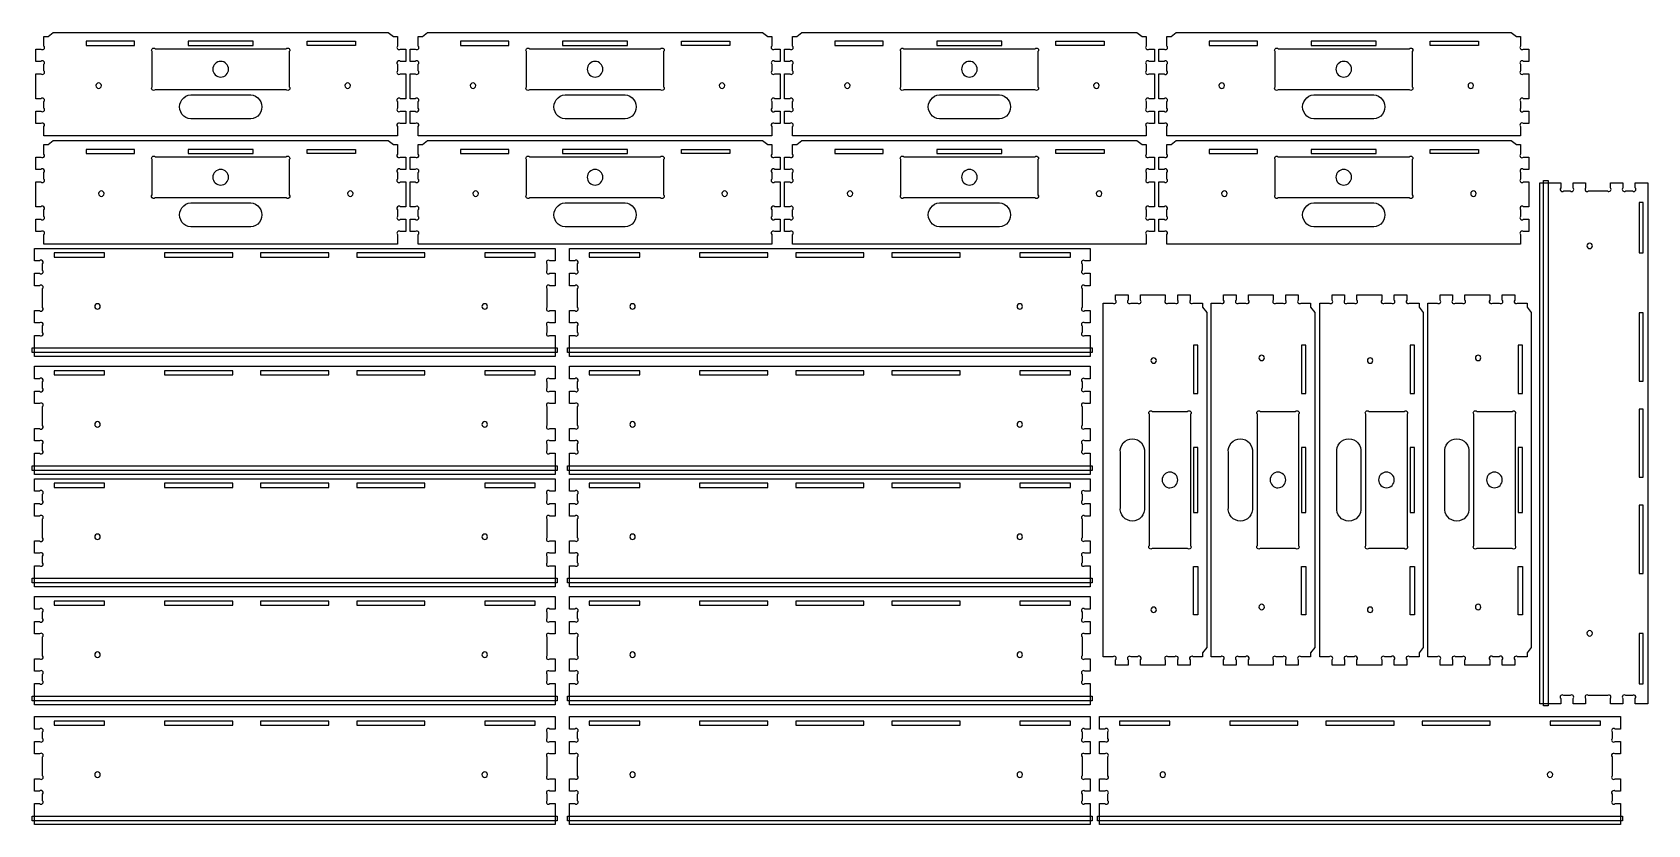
# Model space of a CAD drawing. Extents: x 10 to 2367, y 23 to 1178.
import ezdxf

# ---------------------------------------------------------------- set-up
doc = ezdxf.new("R2010")
doc.units = 0
for name, color, linetype in [('12MM_OSB_REGULAR_DRAWER_CU', 18, 'CONTINUOUS'), ('12MM_OSB_REGULAR_DRAWER_HO', 18, 'CONTINUOUS'), ('12MM_OSB_REGULAR_DRAWER_PO', 18, 'CONTINUOUS')]:
    doc.layers.add(name, color=color, linetype=linetype)

msp = doc.modelspace()

# ---------------------------------------------------------------- linework, layer by layer
at = {"layer": '12MM_OSB_REGULAR_DRAWER_CU'}
for points in [[(14.8, 1154), (22.5, 1154, 1), (26.8, 1158.3), (26.8, 1172.1), (32.8, 1172.1), (40.4, 1178.3), (529.1, 1178.3), (536.8, 1172.1), (542.8, 1172.1), (542.8, 1158.3, 1), (547, 1154), (554.8, 1154), (554.8, 1135.9), (547, 1135.9, 1), (542.8, 1131.7), (542.8, 1122, 1), (547, 1117.8), (554.8, 1117.8), (554.8, 1081.5), (547, 1081.5, 1), (542.8, 1077.3), (542.8, 1067.6, 1), (547, 1063.4), (554.8, 1063.4), (554.8, 1045.3), (547, 1045.3, 1), (542.8, 1041), (542.8, 1027.2), (26.8, 1027.2), (26.8, 1041, 1), (22.5, 1045.3), (14.8, 1045.3), (14.8, 1063.4), (22.5, 1063.4, 1), (26.8, 1067.6), (26.8, 1077.3, 1), (22.5, 1081.5), (14.8, 1081.5), (14.8, 1117.8), (22.5, 1117.8, 1), (26.8, 1122), (26.8, 1131.7, 1), (22.5, 1135.9), (14.8, 1135.9)], [(561.1, 1154), (568.8, 1154, 1), (573.1, 1158.3), (573.1, 1172.1), (579.1, 1172.1), (586.7, 1178.3), (1075.4, 1178.3), (1083.1, 1172.1), (1089.1, 1172.1), (1089.1, 1158.3, 1), (1093.3, 1154), (1101.1, 1154), (1101.1, 1135.9), (1093.3, 1135.9, 1), (1089.1, 1131.7), (1089.1, 1122, 1), (1093.3, 1117.8), (1101.1, 1117.8), (1101.1, 1081.5), (1093.3, 1081.5, 1), (1089.1, 1077.3), (1089.1, 1067.6, 1), (1093.3, 1063.4), (1101.1, 1063.4), (1101.1, 1045.3), (1093.3, 1045.3, 1), (1089.1, 1041), (1089.1, 1027.2), (573.1, 1027.2), (573.1, 1041, 1), (568.8, 1045.3), (561.1, 1045.3), (561.1, 1063.4), (568.8, 1063.4, 1), (573.1, 1067.6), (573.1, 1077.3, 1), (568.8, 1081.5), (561.1, 1081.5), (561.1, 1117.8), (568.8, 1117.8, 1), (573.1, 1122), (573.1, 1131.7, 1), (568.8, 1135.9), (561.1, 1135.9)], [(1107.4, 1154), (1115.1, 1154, 1), (1119.4, 1158.3), (1119.4, 1172.1), (1125.4, 1172.1), (1133, 1178.3), (1621.7, 1178.3), (1629.4, 1172.1), (1635.4, 1172.1), (1635.4, 1158.3, 1), (1639.6, 1154), (1647.4, 1154), (1647.4, 1135.9), (1639.6, 1135.9, 1), (1635.4, 1131.7), (1635.4, 1122, 1), (1639.6, 1117.8), (1647.4, 1117.8), (1647.4, 1081.5), (1639.6, 1081.5, 1), (1635.4, 1077.3), (1635.4, 1067.6, 1), (1639.6, 1063.4), (1647.4, 1063.4), (1647.4, 1045.3), (1639.6, 1045.3, 1), (1635.4, 1041), (1635.4, 1027.2), (1119.4, 1027.2), (1119.4, 1041, 1), (1115.1, 1045.3), (1107.4, 1045.3), (1107.4, 1063.4), (1115.1, 1063.4, 1), (1119.4, 1067.6), (1119.4, 1077.3, 1), (1115.1, 1081.5), (1107.4, 1081.5), (1107.4, 1117.8), (1115.1, 1117.8, 1), (1119.4, 1122), (1119.4, 1131.7, 1), (1115.1, 1135.9), (1107.4, 1135.9)], [(1653.7, 1154), (1661.4, 1154, 1), (1665.7, 1158.3), (1665.7, 1172.1), (1671.7, 1172.1), (1679.3, 1178.3), (2168, 1178.3), (2175.7, 1172.1), (2181.7, 1172.1), (2181.7, 1158.3, 1), (2185.9, 1154), (2193.7, 1154), (2193.7, 1135.9), (2185.9, 1135.9, 1), (2181.7, 1131.7), (2181.7, 1122, 1), (2185.9, 1117.8), (2193.7, 1117.8), (2193.7, 1081.5), (2185.9, 1081.5, 1), (2181.7, 1077.3), (2181.7, 1067.6, 1), (2185.9, 1063.4), (2193.7, 1063.4), (2193.7, 1045.3), (2185.9, 1045.3, 1), (2181.7, 1041), (2181.7, 1027.2), (1665.7, 1027.2), (1665.7, 1041, 1), (1661.4, 1045.3), (1653.7, 1045.3), (1653.7, 1063.4), (1661.4, 1063.4, 1), (1665.7, 1067.6), (1665.7, 1077.3, 1), (1661.4, 1081.5), (1653.7, 1081.5), (1653.7, 1117.8), (1661.4, 1117.8, 1), (1665.7, 1122), (1665.7, 1131.7, 1), (1661.4, 1135.9), (1653.7, 1135.9)], [(284.8, 1136, 0.414214), (273.3, 1124.5, 0.414214), (284.8, 1113.1, 0.414214), (296.2, 1124.5, 0.414214)], [(831.1, 1136, 0.414214), (819.6, 1124.5, 0.414214), (831.1, 1113.1, 0.414214), (842.5, 1124.5, 0.414214)], [(1377.4, 1136, 0.414214), (1365.9, 1124.5, 0.414214), (1377.4, 1113.1, 0.414214), (1388.8, 1124.5, 0.414214)], [(1923.7, 1136, 0.414214), (1912.2, 1124.5, 0.414214), (1923.7, 1113.1, 0.414214), (1935.1, 1124.5, 0.414214)], [(244.8, 1087.1), (324.8, 1087.1, -0.453768), (344.8, 1069.6, -0.453768), (324.8, 1052.1), (244.8, 1052.1, -0.453768), (224.8, 1069.6, -0.453768)], [(791.1, 1087.1), (871.1, 1087.1, -0.453768), (891.1, 1069.6, -0.453768), (871.1, 1052.1), (791.1, 1052.1, -0.453768), (771.1, 1069.6, -0.453768)], [(1337.4, 1087.1), (1417.4, 1087.1, -0.453768), (1437.4, 1069.6, -0.453768), (1417.4, 1052.1), (1337.4, 1052.1, -0.453768), (1317.4, 1069.6, -0.453768)], [(1883.7, 1087.1), (1963.7, 1087.1, -0.453768), (1983.7, 1069.6, -0.453768), (1963.7, 1052.1), (1883.7, 1052.1, -0.453768), (1863.7, 1069.6, -0.453768)], [(14.8, 996.4), (22.5, 996.4, 1), (26.8, 1000.7), (26.8, 1014.6), (32.8, 1014.6), (40.4, 1020.8), (529.1, 1020.8), (536.8, 1014.6), (542.8, 1014.6), (542.8, 1000.7, 1), (547, 996.4), (554.8, 996.4), (554.8, 978.3), (547, 978.3, 1), (542.8, 974.1), (542.8, 964.4, 1), (547, 960.2), (554.8, 960.2), (554.8, 923.9), (547, 923.9, 1), (542.8, 919.7), (542.8, 910, 1), (547, 905.8), (554.8, 905.8), (554.8, 887.7), (547, 887.7, 1), (542.8, 883.4), (542.8, 869.6), (26.8, 869.6), (26.8, 883.4, 1), (22.5, 887.7), (14.8, 887.7), (14.8, 905.8), (22.5, 905.8, 1), (26.8, 910), (26.8, 919.7, 1), (22.5, 923.9), (14.8, 923.9), (14.8, 960.2), (22.5, 960.2, 1), (26.8, 964.4), (26.8, 974.1, 1), (22.5, 978.3), (14.8, 978.3)], [(561.1, 996.4), (568.8, 996.4, 1), (573.1, 1000.7), (573.1, 1014.6), (579.1, 1014.6), (586.7, 1020.8), (1075.4, 1020.8), (1083.1, 1014.6), (1089.1, 1014.6), (1089.1, 1000.7, 1), (1093.3, 996.4), (1101.1, 996.4), (1101.1, 978.3), (1093.3, 978.3, 1), (1089.1, 974.1), (1089.1, 964.4, 1), (1093.3, 960.2), (1101.1, 960.2), (1101.1, 923.9), (1093.3, 923.9, 1), (1089.1, 919.7), (1089.1, 910, 1), (1093.3, 905.8), (1101.1, 905.8), (1101.1, 887.7), (1093.3, 887.7, 1), (1089.1, 883.4), (1089.1, 869.6), (573.1, 869.6), (573.1, 883.4, 1), (568.8, 887.7), (561.1, 887.7), (561.1, 905.8), (568.8, 905.8, 1), (573.1, 910), (573.1, 919.7, 1), (568.8, 923.9), (561.1, 923.9), (561.1, 960.2), (568.8, 960.2, 1), (573.1, 964.4), (573.1, 974.1, 1), (568.8, 978.3), (561.1, 978.3)], [(1107.4, 996.4), (1115.1, 996.4, 1), (1119.4, 1000.7), (1119.4, 1014.6), (1125.4, 1014.6), (1133, 1020.8), (1621.7, 1020.8), (1629.4, 1014.6), (1635.4, 1014.6), (1635.4, 1000.7, 1), (1639.6, 996.4), (1647.4, 996.4), (1647.4, 978.3), (1639.6, 978.3, 1), (1635.4, 974.1), (1635.4, 964.4, 1), (1639.6, 960.2), (1647.4, 960.2), (1647.4, 923.9), (1639.6, 923.9, 1), (1635.4, 919.7), (1635.4, 910, 1), (1639.6, 905.8), (1647.4, 905.8), (1647.4, 887.7), (1639.6, 887.7, 1), (1635.4, 883.4), (1635.4, 869.6), (1119.4, 869.6), (1119.4, 883.4, 1), (1115.1, 887.7), (1107.4, 887.7), (1107.4, 905.8), (1115.1, 905.8, 1), (1119.4, 910), (1119.4, 919.7, 1), (1115.1, 923.9), (1107.4, 923.9), (1107.4, 960.2), (1115.1, 960.2, 1), (1119.4, 964.4), (1119.4, 974.1, 1), (1115.1, 978.3), (1107.4, 978.3)], [(1653.7, 996.4), (1661.4, 996.4, 1), (1665.7, 1000.7), (1665.7, 1014.6), (1671.7, 1014.6), (1679.3, 1020.8), (2168, 1020.8), (2175.7, 1014.6), (2181.7, 1014.6), (2181.7, 1000.7, 1), (2185.9, 996.4), (2193.7, 996.4), (2193.7, 978.3), (2185.9, 978.3, 1), (2181.7, 974.1), (2181.7, 964.4, 1), (2185.9, 960.2), (2193.7, 960.2), (2193.7, 923.9), (2185.9, 923.9, 1), (2181.7, 919.7), (2181.7, 910, 1), (2185.9, 905.8), (2193.7, 905.8), (2193.7, 887.7), (2185.9, 887.7, 1), (2181.7, 883.4), (2181.7, 869.6), (1665.7, 869.6), (1665.7, 883.4, 1), (1661.4, 887.7), (1653.7, 887.7), (1653.7, 905.8), (1661.4, 905.8, 1), (1665.7, 910), (1665.7, 919.7, 1), (1661.4, 923.9), (1653.7, 923.9), (1653.7, 960.2), (1661.4, 960.2, 1), (1665.7, 964.4), (1665.7, 974.1, 1), (1661.4, 978.3), (1653.7, 978.3)], [(284.8, 978.4, 0.414214), (273.3, 966.9, 0.414214), (284.8, 955.5, 0.414214), (296.2, 966.9, 0.414214)], [(831.1, 978.4, 0.414214), (819.6, 966.9, 0.414214), (831.1, 955.5, 0.414214), (842.5, 966.9, 0.414214)], [(1377.4, 978.4, 0.414214), (1365.9, 966.9, 0.414214), (1377.4, 955.5, 0.414214), (1388.8, 966.9, 0.414214)], [(1923.7, 978.4, 0.414214), (1912.2, 966.9, 0.414214), (1923.7, 955.5, 0.414214), (1935.1, 966.9, 0.414214)], [(2209.6, 959.1), (2240.3, 959.1), (2240.3, 951.4, 1), (2244.6, 947.1), (2254.2, 947.1, 1), (2258.5, 951.4), (2258.5, 959.1), (2276.6, 959.1), (2276.6, 951.4, 1), (2280.8, 947.1), (2308.6, 947.1, 1), (2312.8, 951.4), (2312.8, 959.1), (2331, 959.1), (2331, 951.4, 1), (2335.2, 947.1), (2344.8, 947.1, 1), (2349.1, 951.4), (2349.1, 959.1), (2367.2, 959.1), (2367.2, 199.1), (2349.1, 199.1), (2349.1, 206.9, 1), (2344.8, 211.1), (2335.2, 211.1, 1), (2331, 206.9), (2331, 199.1), (2312.8, 199.1), (2312.8, 206.9, 1), (2308.6, 211.1), (2280.8, 211.1, 1), (2276.6, 206.9), (2276.6, 199.1), (2258.5, 199.1), (2258.5, 206.9, 1), (2254.2, 211.1), (2244.6, 211.1, 1), (2240.3, 206.9), (2240.3, 199.1), (2209.6, 199.1)], [(244.8, 929.6), (324.8, 929.6, -0.453768), (344.8, 912.1, -0.453768), (324.8, 894.6), (244.8, 894.6, -0.453768), (224.8, 912.1, -0.453768)], [(791.1, 929.6), (871.1, 929.6, -0.453768), (891.1, 912.1, -0.453768), (871.1, 894.6), (791.1, 894.6, -0.453768), (771.1, 912.1, -0.453768)], [(1337.4, 929.6), (1417.4, 929.6, -0.453768), (1437.4, 912.1, -0.453768), (1417.4, 894.6), (1337.4, 894.6, -0.453768), (1317.4, 912.1, -0.453768)], [(1883.7, 929.6), (1963.7, 929.6, -0.453768), (1983.7, 912.1, -0.453768), (1963.7, 894.6), (1883.7, 894.6, -0.453768), (1863.7, 912.1, -0.453768)], [(12.9, 705.7), (12.9, 736.4), (20.6, 736.4, 1), (24.9, 740.6), (24.9, 750.3, 1), (20.6, 754.5), (12.9, 754.5), (12.9, 772.6), (20.6, 772.6, 1), (24.9, 776.9), (24.9, 804.6, 1), (20.6, 808.9), (12.9, 808.9), (12.9, 827), (20.6, 827, 1), (24.9, 831.2), (24.9, 840.9, 1), (20.6, 845.1), (12.9, 845.1), (12.9, 863.3), (772.9, 863.3), (772.9, 845.1), (765.1, 845.1, 1), (760.9, 840.9), (760.9, 831.2, 1), (765.1, 827), (772.9, 827), (772.9, 808.9), (765.1, 808.9, 1), (760.9, 804.6), (760.9, 776.9, 1), (765.1, 772.6), (772.9, 772.6), (772.9, 754.5), (765.1, 754.5, 1), (760.9, 750.3), (760.9, 740.6, 1), (765.1, 736.4), (772.9, 736.4), (772.9, 705.7)], [(793.7, 705.7), (793.7, 736.4), (801.4, 736.4, 1), (805.7, 740.6), (805.7, 750.3, 1), (801.4, 754.5), (793.7, 754.5), (793.7, 772.6), (801.4, 772.6, 1), (805.7, 776.9), (805.7, 804.6, 1), (801.4, 808.9), (793.7, 808.9), (793.7, 827), (801.4, 827, 1), (805.7, 831.2), (805.7, 840.9, 1), (801.4, 845.1), (793.7, 845.1), (793.7, 863.3), (1553.7, 863.3), (1553.7, 845.1), (1545.9, 845.1, 1), (1541.7, 840.9), (1541.7, 831.2, 1), (1545.9, 827), (1553.7, 827), (1553.7, 808.9), (1545.9, 808.9, 1), (1541.7, 804.6), (1541.7, 776.9, 1), (1545.9, 772.6), (1553.7, 772.6), (1553.7, 754.5), (1545.9, 754.5, 1), (1541.7, 750.3), (1541.7, 740.6, 1), (1545.9, 736.4), (1553.7, 736.4), (1553.7, 705.7)], [(1699.6, 795.6), (1699.6, 787.8, 1), (1703.8, 783.6), (1717.7, 783.6), (1717.7, 777.6), (1723.9, 769.9), (1723.9, 281.3), (1717.7, 273.6), (1717.7, 267.6), (1703.8, 267.6, 1), (1699.6, 263.3), (1699.6, 255.6), (1681.4, 255.6), (1681.4, 263.3, 1), (1677.2, 267.6), (1667.6, 267.6, 1), (1663.3, 263.3), (1663.3, 255.6), (1627.1, 255.6), (1627.1, 263.3, 1), (1622.8, 267.6), (1613.2, 267.6, 1), (1608.9, 263.3), (1608.9, 255.6), (1590.8, 255.6), (1590.8, 263.3, 1), (1586.6, 267.6), (1572.7, 267.6), (1572.7, 783.6), (1586.6, 783.6, 1), (1590.8, 787.8), (1590.8, 795.6), (1608.9, 795.6), (1608.9, 787.8, 1), (1613.2, 783.6), (1622.8, 783.6, 1), (1627.1, 787.8), (1627.1, 795.6), (1663.3, 795.6), (1663.3, 787.8, 1), (1667.6, 783.6), (1677.2, 783.6, 1), (1681.4, 787.8), (1681.4, 795.6)], [(1857.2, 795.6), (1857.2, 787.8, 1), (1861.4, 783.6), (1875.3, 783.6), (1875.3, 777.6), (1881.5, 769.9), (1881.5, 281.3), (1875.3, 273.6), (1875.3, 267.6), (1861.4, 267.6, 1), (1857.2, 263.3), (1857.2, 255.6), (1839, 255.6), (1839, 263.3, 1), (1834.8, 267.6), (1825.2, 267.6, 1), (1820.9, 263.3), (1820.9, 255.6), (1784.7, 255.6), (1784.7, 263.3, 1), (1780.4, 267.6), (1770.8, 267.6, 1), (1766.5, 263.3), (1766.5, 255.6), (1748.4, 255.6), (1748.4, 263.3, 1), (1744.2, 267.6), (1730.3, 267.6), (1730.3, 783.6), (1744.2, 783.6, 1), (1748.4, 787.8), (1748.4, 795.6), (1766.5, 795.6), (1766.5, 787.8, 1), (1770.8, 783.6), (1780.4, 783.6, 1), (1784.7, 787.8), (1784.7, 795.6), (1820.9, 795.6), (1820.9, 787.8, 1), (1825.2, 783.6), (1834.8, 783.6, 1), (1839, 787.8), (1839, 795.6)], [(2015.5, 795.6), (2015.5, 787.8, 1), (2019.7, 783.6), (2033.6, 783.6), (2033.6, 777.6), (2039.8, 769.9), (2039.8, 281.3), (2033.6, 273.6), (2033.6, 267.6), (2019.7, 267.6, 1), (2015.5, 263.3), (2015.5, 255.6), (1997.4, 255.6), (1997.4, 263.3, 1), (1993.1, 267.6), (1983.5, 267.6, 1), (1979.2, 263.3), (1979.2, 255.6), (1943, 255.6), (1943, 263.3, 1), (1938.7, 267.6), (1929.1, 267.6, 1), (1924.9, 263.3), (1924.9, 255.6), (1906.7, 255.6), (1906.7, 263.3, 1), (1902.5, 267.6), (1888.6, 267.6), (1888.6, 783.6), (1902.5, 783.6, 1), (1906.7, 787.8), (1906.7, 795.6), (1924.9, 795.6), (1924.9, 787.8, 1), (1929.1, 783.6), (1938.7, 783.6, 1), (1943, 787.8), (1943, 795.6), (1979.2, 795.6), (1979.2, 787.8, 1), (1983.5, 783.6), (1993.1, 783.6, 1), (1997.4, 787.8), (1997.4, 795.6)], [(2173.1, 795.6), (2173.1, 787.8, 1), (2177.3, 783.6), (2191.2, 783.6), (2191.2, 777.6), (2197.4, 769.9), (2197.4, 281.3), (2191.2, 273.6), (2191.2, 267.6), (2177.3, 267.6, 1), (2173.1, 263.3), (2173.1, 255.6), (2155, 255.6), (2155, 263.3, 1), (2150.7, 267.6), (2141.1, 267.6, 1), (2136.8, 263.3), (2136.8, 255.6), (2100.6, 255.6), (2100.6, 263.3, 1), (2096.3, 267.6), (2086.7, 267.6, 1), (2082.5, 263.3), (2082.5, 255.6), (2064.3, 255.6), (2064.3, 263.3, 1), (2060.1, 267.6), (2046.2, 267.6), (2046.2, 783.6), (2060.1, 783.6, 1), (2064.3, 787.8), (2064.3, 795.6), (2082.5, 795.6), (2082.5, 787.8, 1), (2086.7, 783.6), (2096.3, 783.6, 1), (2100.6, 787.8), (2100.6, 795.6), (2136.8, 795.6), (2136.8, 787.8, 1), (2141.1, 783.6), (2150.7, 783.6, 1), (2155, 787.8), (2155, 795.6)], [(12.9, 533.7), (12.9, 564.4), (20.6, 564.4, 1), (24.9, 568.6), (24.9, 578.3, 1), (20.6, 582.5), (12.9, 582.5), (12.9, 600.6), (20.6, 600.6, 1), (24.9, 604.9), (24.9, 632.6, 1), (20.6, 636.9), (12.9, 636.9), (12.9, 655), (20.6, 655, 1), (24.9, 659.2), (24.9, 668.9, 1), (20.6, 673.1), (12.9, 673.1), (12.9, 691.3), (772.9, 691.3), (772.9, 673.1), (765.1, 673.1, 1), (760.9, 668.9), (760.9, 659.2, 1), (765.1, 655), (772.9, 655), (772.9, 636.9), (765.1, 636.9, 1), (760.9, 632.6), (760.9, 604.9, 1), (765.1, 600.6), (772.9, 600.6), (772.9, 582.5), (765.1, 582.5, 1), (760.9, 578.3), (760.9, 568.6, 1), (765.1, 564.4), (772.9, 564.4), (772.9, 533.7)], [(793.7, 533.7), (793.7, 564.4), (801.4, 564.4, 1), (805.7, 568.6), (805.7, 578.3, 1), (801.4, 582.5), (793.7, 582.5), (793.7, 600.6), (801.4, 600.6, 1), (805.7, 604.9), (805.7, 632.6, 1), (801.4, 636.9), (793.7, 636.9), (793.7, 655), (801.4, 655, 1), (805.7, 659.2), (805.7, 668.9, 1), (801.4, 673.1), (793.7, 673.1), (793.7, 691.3), (1553.7, 691.3), (1553.7, 673.1), (1545.9, 673.1, 1), (1541.7, 668.9), (1541.7, 659.2, 1), (1545.9, 655), (1553.7, 655), (1553.7, 636.9), (1545.9, 636.9, 1), (1541.7, 632.6), (1541.7, 604.9, 1), (1545.9, 600.6), (1553.7, 600.6), (1553.7, 582.5), (1545.9, 582.5, 1), (1541.7, 578.3), (1541.7, 568.6, 1), (1545.9, 564.4), (1553.7, 564.4), (1553.7, 533.7)], [(1632.7, 565.6), (1632.7, 485.6, -0.453768), (1615.2, 465.6, -0.453768), (1597.7, 485.6), (1597.7, 565.6, -0.453768), (1615.2, 585.6, -0.453768)], [(1790.3, 565.6), (1790.3, 485.6, -0.453768), (1772.8, 465.6, -0.453768), (1755.3, 485.6), (1755.3, 565.6, -0.453768), (1772.8, 585.6, -0.453768)], [(1948.6, 565.6), (1948.6, 485.6, -0.453768), (1931.1, 465.6, -0.453768), (1913.6, 485.6), (1913.6, 565.6, -0.453768), (1931.1, 585.6, -0.453768)], [(2106.2, 565.6), (2106.2, 485.6, -0.453768), (2088.7, 465.6, -0.453768), (2071.2, 485.6), (2071.2, 565.6, -0.453768), (2088.7, 585.6, -0.453768)], [(12.9, 369.8), (12.9, 400.5), (20.6, 400.5, 1), (24.9, 404.8), (24.9, 414.4, 1), (20.6, 418.6), (12.9, 418.6), (12.9, 436.8), (20.6, 436.8, 1), (24.9, 441), (24.9, 468.8, 1), (20.6, 473), (12.9, 473), (12.9, 491.1), (20.6, 491.1, 1), (24.9, 495.4), (24.9, 505, 1), (20.6, 509.3), (12.9, 509.3), (12.9, 527.4), (772.9, 527.4), (772.9, 509.3), (765.1, 509.3, 1), (760.9, 505), (760.9, 495.4, 1), (765.1, 491.1), (772.9, 491.1), (772.9, 473), (765.1, 473, 1), (760.9, 468.8), (760.9, 441, 1), (765.1, 436.8), (772.9, 436.8), (772.9, 418.6), (765.1, 418.6, 1), (760.9, 414.4), (760.9, 404.8, 1), (765.1, 400.5), (772.9, 400.5), (772.9, 369.8)], [(793.7, 369.8), (793.7, 400.5), (801.4, 400.5, 1), (805.7, 404.8), (805.7, 414.4, 1), (801.4, 418.6), (793.7, 418.6), (793.7, 436.8), (801.4, 436.8, 1), (805.7, 441), (805.7, 468.8, 1), (801.4, 473), (793.7, 473), (793.7, 491.1), (801.4, 491.1, 1), (805.7, 495.4), (805.7, 505, 1), (801.4, 509.3), (793.7, 509.3), (793.7, 527.4), (1553.7, 527.4), (1553.7, 509.3), (1545.9, 509.3, 1), (1541.7, 505), (1541.7, 495.4, 1), (1545.9, 491.1), (1553.7, 491.1), (1553.7, 473), (1545.9, 473, 1), (1541.7, 468.8), (1541.7, 441, 1), (1545.9, 436.8), (1553.7, 436.8), (1553.7, 418.6), (1545.9, 418.6, 1), (1541.7, 414.4), (1541.7, 404.8, 1), (1545.9, 400.5), (1553.7, 400.5), (1553.7, 369.8)], [(1681.5, 525.6, 0.414214), (1670.1, 537, 0.414214), (1658.6, 525.6, 0.414214), (1670.1, 514.1, 0.414214)], [(1839.1, 525.6, 0.414214), (1827.7, 537, 0.414214), (1816.2, 525.6, 0.414214), (1827.7, 514.1, 0.414214)], [(1997.4, 525.6, 0.414214), (1986, 537, 0.414214), (1974.6, 525.6, 0.414214), (1986, 514.1, 0.414214)], [(2155, 525.6, 0.414214), (2143.6, 537, 0.414214), (2132.2, 525.6, 0.414214), (2143.6, 514.1, 0.414214)], [(12.9, 197.8), (12.9, 228.5), (20.6, 228.5, 1), (24.9, 232.8), (24.9, 242.4, 1), (20.6, 246.6), (12.9, 246.6), (12.9, 264.8), (20.6, 264.8, 1), (24.9, 269), (24.9, 296.8, 1), (20.6, 301), (12.9, 301), (12.9, 319.1), (20.6, 319.1, 1), (24.9, 323.4), (24.9, 333, 1), (20.6, 337.3), (12.9, 337.3), (12.9, 355.4), (772.9, 355.4), (772.9, 337.3), (765.1, 337.3, 1), (760.9, 333), (760.9, 323.4, 1), (765.1, 319.1), (772.9, 319.1), (772.9, 301), (765.1, 301, 1), (760.9, 296.8), (760.9, 269, 1), (765.1, 264.8), (772.9, 264.8), (772.9, 246.6), (765.1, 246.6, 1), (760.9, 242.4), (760.9, 232.8, 1), (765.1, 228.5), (772.9, 228.5), (772.9, 197.8)], [(793.7, 197.8), (793.7, 228.5), (801.4, 228.5, 1), (805.7, 232.8), (805.7, 242.4, 1), (801.4, 246.6), (793.7, 246.6), (793.7, 264.8), (801.4, 264.8, 1), (805.7, 269), (805.7, 296.8, 1), (801.4, 301), (793.7, 301), (793.7, 319.1), (801.4, 319.1, 1), (805.7, 323.4), (805.7, 333, 1), (801.4, 337.3), (793.7, 337.3), (793.7, 355.4), (1553.7, 355.4), (1553.7, 337.3), (1545.9, 337.3, 1), (1541.7, 333), (1541.7, 323.4, 1), (1545.9, 319.1), (1553.7, 319.1), (1553.7, 301), (1545.9, 301, 1), (1541.7, 296.8), (1541.7, 269, 1), (1545.9, 264.8), (1553.7, 264.8), (1553.7, 246.6), (1545.9, 246.6, 1), (1541.7, 242.4), (1541.7, 232.8, 1), (1545.9, 228.5), (1553.7, 228.5), (1553.7, 197.8)], [(12.9, 22.9), (12.9, 53.6), (20.6, 53.6, 1), (24.9, 57.8), (24.9, 67.4, 1), (20.6, 71.7), (12.9, 71.7), (12.9, 89.8), (20.6, 89.8, 1), (24.9, 94), (24.9, 121.8, 1), (20.6, 126.1), (12.9, 126.1), (12.9, 144.2), (20.6, 144.2, 1), (24.9, 148.4), (24.9, 158.1, 1), (20.6, 162.3), (12.9, 162.3), (12.9, 180.4), (772.9, 180.4), (772.9, 162.3), (765.1, 162.3, 1), (760.9, 158.1), (760.9, 148.4, 1), (765.1, 144.2), (772.9, 144.2), (772.9, 126.1), (765.1, 126.1, 1), (760.9, 121.8), (760.9, 94, 1), (765.1, 89.8), (772.9, 89.8), (772.9, 71.7), (765.1, 71.7, 1), (760.9, 67.4), (760.9, 57.8, 1), (765.1, 53.6), (772.9, 53.6), (772.9, 22.9)], [(793.7, 22.9), (793.7, 53.6), (801.4, 53.6, 1), (805.7, 57.8), (805.7, 67.4, 1), (801.4, 71.7), (793.7, 71.7), (793.7, 89.8), (801.4, 89.8, 1), (805.7, 94), (805.7, 121.8, 1), (801.4, 126.1), (793.7, 126.1), (793.7, 144.2), (801.4, 144.2, 1), (805.7, 148.4), (805.7, 158.1, 1), (801.4, 162.3), (793.7, 162.3), (793.7, 180.4), (1553.7, 180.4), (1553.7, 162.3), (1545.9, 162.3, 1), (1541.7, 158.1), (1541.7, 148.4, 1), (1545.9, 144.2), (1553.7, 144.2), (1553.7, 126.1), (1545.9, 126.1, 1), (1541.7, 121.8), (1541.7, 94, 1), (1545.9, 89.8), (1553.7, 89.8), (1553.7, 71.7), (1545.9, 71.7, 1), (1541.7, 67.4), (1541.7, 57.8, 1), (1545.9, 53.6), (1553.7, 53.6), (1553.7, 22.9)], [(1567.4, 22.9), (1567.4, 53.6), (1575.2, 53.6, 1), (1579.4, 57.8), (1579.4, 67.4, 1), (1575.2, 71.7), (1567.4, 71.7), (1567.4, 89.8), (1575.2, 89.8, 1), (1579.4, 94), (1579.4, 121.8, 1), (1575.2, 126.1), (1567.4, 126.1), (1567.4, 144.2), (1575.2, 144.2, 1), (1579.4, 148.4), (1579.4, 158.1, 1), (1575.2, 162.3), (1567.4, 162.3), (1567.4, 180.4), (2327.4, 180.4), (2327.4, 162.3), (2319.6, 162.3, 1), (2315.4, 158.1), (2315.4, 148.4, 1), (2319.6, 144.2), (2327.4, 144.2), (2327.4, 126.1), (2319.6, 126.1, 1), (2315.4, 121.8), (2315.4, 94, 1), (2319.6, 89.8), (2327.4, 89.8), (2327.4, 71.7), (2319.6, 71.7, 1), (2315.4, 67.4), (2315.4, 57.8, 1), (2319.6, 53.6), (2327.4, 53.6), (2327.4, 22.9)]]:
    msp.add_lwpolyline(points, format="xyb", close=True, dxfattribs=at)
for points in [[(88.3, 1165.3), (88.3, 1159.1), (158.8, 1159.1), (158.8, 1165.3)], [(237.3, 1165.3), (237.3, 1159.1), (332.3, 1159.1), (332.3, 1165.3)], [(410.8, 1159.1), (410.8, 1165.3), (481.3, 1165.3), (481.3, 1159.1)], [(634.6, 1165.3), (634.6, 1159.1), (705.1, 1159.1), (705.1, 1165.3)], [(783.6, 1165.3), (783.6, 1159.1), (878.6, 1159.1), (878.6, 1165.3)], [(957.1, 1159.1), (957.1, 1165.3), (1027.6, 1165.3), (1027.6, 1159.1)], [(1180.9, 1165.3), (1180.9, 1159.1), (1251.4, 1159.1), (1251.4, 1165.3)], [(1329.9, 1165.3), (1329.9, 1159.1), (1424.9, 1159.1), (1424.9, 1165.3)], [(1503.4, 1159.1), (1503.4, 1165.3), (1573.9, 1165.3), (1573.9, 1159.1)], [(1727.2, 1165.3), (1727.2, 1159.1), (1797.7, 1159.1), (1797.7, 1165.3)], [(1876.2, 1165.3), (1876.2, 1159.1), (1971.2, 1159.1), (1971.2, 1165.3)], [(2049.7, 1159.1), (2049.7, 1165.3), (2120.2, 1165.3), (2120.2, 1159.1)], [(88.3, 1007.7), (88.3, 1001.5), (158.8, 1001.5), (158.8, 1007.7)], [(237.3, 1007.7), (237.3, 1001.5), (332.3, 1001.5), (332.3, 1007.7)], [(410.8, 1001.5), (410.8, 1007.7), (481.3, 1007.7), (481.3, 1001.5)], [(634.6, 1007.7), (634.6, 1001.5), (705.1, 1001.5), (705.1, 1007.7)], [(783.6, 1007.7), (783.6, 1001.5), (878.6, 1001.5), (878.6, 1007.7)], [(957.1, 1001.5), (957.1, 1007.7), (1027.6, 1007.7), (1027.6, 1001.5)], [(1180.9, 1007.7), (1180.9, 1001.5), (1251.4, 1001.5), (1251.4, 1007.7)], [(1329.9, 1007.7), (1329.9, 1001.5), (1424.9, 1001.5), (1424.9, 1007.7)], [(1503.4, 1001.5), (1503.4, 1007.7), (1573.9, 1007.7), (1573.9, 1001.5)], [(1727.2, 1007.7), (1727.2, 1001.5), (1797.7, 1001.5), (1797.7, 1007.7)], [(1876.2, 1007.7), (1876.2, 1001.5), (1971.2, 1001.5), (1971.2, 1007.7)], [(2049.7, 1001.5), (2049.7, 1007.7), (2120.2, 1007.7), (2120.2, 1001.5)], [(2354.6, 930.1), (2354.6, 856.6), (2360.8, 856.6), (2360.8, 930.1)], [(41.9, 850.7), (115.4, 850.7), (115.4, 856.9), (41.9, 856.9)], [(202.9, 850.7), (302.4, 850.7), (302.4, 856.9), (202.9, 856.9)], [(343.1, 850.7), (442.6, 850.7), (442.6, 856.9), (343.1, 856.9)], [(483.4, 850.7), (582.9, 850.7), (582.9, 856.9), (483.4, 856.9)], [(670.4, 850.7), (743.9, 850.7), (743.9, 856.9), (670.4, 856.9)], [(822.7, 850.7), (896.2, 850.7), (896.2, 856.9), (822.7, 856.9)], [(983.7, 850.7), (1083.2, 850.7), (1083.2, 856.9), (983.7, 856.9)], [(1123.9, 850.7), (1223.4, 850.7), (1223.4, 856.9), (1123.9, 856.9)], [(1264.2, 850.7), (1363.7, 850.7), (1363.7, 856.9), (1264.2, 856.9)], [(1451.2, 850.7), (1524.7, 850.7), (1524.7, 856.9), (1451.2, 856.9)], [(2354.6, 769.1), (2354.6, 669.6), (2360.8, 669.6), (2360.8, 769.1)], [(1710.8, 722.1), (1704.6, 722.1), (1704.6, 651.6), (1710.8, 651.6)], [(1868.4, 722.1), (1862.2, 722.1), (1862.2, 651.6), (1868.4, 651.6)], [(2026.7, 722.1), (2020.5, 722.1), (2020.5, 651.6), (2026.7, 651.6)], [(2184.3, 722.1), (2178.1, 722.1), (2178.1, 651.6), (2184.3, 651.6)], [(41.9, 678.7), (115.4, 678.7), (115.4, 684.9), (41.9, 684.9)], [(202.9, 678.7), (302.4, 678.7), (302.4, 684.9), (202.9, 684.9)], [(343.1, 678.7), (442.6, 678.7), (442.6, 684.9), (343.1, 684.9)], [(483.4, 678.7), (582.9, 678.7), (582.9, 684.9), (483.4, 684.9)], [(670.4, 678.7), (743.9, 678.7), (743.9, 684.9), (670.4, 684.9)], [(822.7, 678.7), (896.2, 678.7), (896.2, 684.9), (822.7, 684.9)], [(983.7, 678.7), (1083.2, 678.7), (1083.2, 684.9), (983.7, 684.9)], [(1123.9, 678.7), (1223.4, 678.7), (1223.4, 684.9), (1123.9, 684.9)], [(1264.2, 678.7), (1363.7, 678.7), (1363.7, 684.9), (1264.2, 684.9)], [(1451.2, 678.7), (1524.7, 678.7), (1524.7, 684.9), (1451.2, 684.9)], [(2354.6, 628.9), (2354.6, 529.4), (2360.8, 529.4), (2360.8, 628.9)], [(1710.8, 573.1), (1704.6, 573.1), (1704.6, 478.1), (1710.8, 478.1)], [(1868.4, 573.1), (1862.2, 573.1), (1862.2, 478.1), (1868.4, 478.1)], [(2026.7, 573.1), (2020.5, 573.1), (2020.5, 478.1), (2026.7, 478.1)], [(2184.3, 573.1), (2178.1, 573.1), (2178.1, 478.1), (2184.3, 478.1)], [(41.9, 514.8), (115.4, 514.8), (115.4, 521), (41.9, 521)], [(202.9, 514.8), (302.4, 514.8), (302.4, 521), (202.9, 521)], [(343.1, 514.8), (442.6, 514.8), (442.6, 521), (343.1, 521)], [(483.4, 514.8), (582.9, 514.8), (582.9, 521), (483.4, 521)], [(670.4, 514.8), (743.9, 514.8), (743.9, 521), (670.4, 521)], [(822.7, 514.8), (896.2, 514.8), (896.2, 521), (822.7, 521)], [(983.7, 514.8), (1083.2, 514.8), (1083.2, 521), (983.7, 521)], [(1123.9, 514.8), (1223.4, 514.8), (1223.4, 521), (1123.9, 521)], [(1264.2, 514.8), (1363.7, 514.8), (1363.7, 521), (1264.2, 521)], [(1451.2, 514.8), (1524.7, 514.8), (1524.7, 521), (1451.2, 521)], [(2354.6, 488.6), (2354.6, 389.1), (2360.8, 389.1), (2360.8, 488.6)], [(1704.6, 399.6), (1710.8, 399.6), (1710.8, 329.1), (1704.6, 329.1)], [(1862.2, 399.6), (1868.4, 399.6), (1868.4, 329.1), (1862.2, 329.1)], [(2020.5, 399.6), (2026.7, 399.6), (2026.7, 329.1), (2020.5, 329.1)], [(2178.1, 399.6), (2184.3, 399.6), (2184.3, 329.1), (2178.1, 329.1)], [(41.9, 342.8), (115.4, 342.8), (115.4, 349), (41.9, 349)], [(202.9, 342.8), (302.4, 342.8), (302.4, 349), (202.9, 349)], [(343.1, 342.8), (442.6, 342.8), (442.6, 349), (343.1, 349)], [(483.4, 342.8), (582.9, 342.8), (582.9, 349), (483.4, 349)], [(670.4, 342.8), (743.9, 342.8), (743.9, 349), (670.4, 349)], [(822.7, 342.8), (896.2, 342.8), (896.2, 349), (822.7, 349)], [(983.7, 342.8), (1083.2, 342.8), (1083.2, 349), (983.7, 349)], [(1123.9, 342.8), (1223.4, 342.8), (1223.4, 349), (1123.9, 349)], [(1264.2, 342.8), (1363.7, 342.8), (1363.7, 349), (1264.2, 349)], [(1451.2, 342.8), (1524.7, 342.8), (1524.7, 349), (1451.2, 349)], [(2354.6, 301.6), (2354.6, 228.1), (2360.8, 228.1), (2360.8, 301.6)], [(41.9, 167.8), (115.4, 167.8), (115.4, 174), (41.9, 174)], [(202.9, 167.8), (302.4, 167.8), (302.4, 174), (202.9, 174)], [(343.1, 167.8), (442.6, 167.8), (442.6, 174), (343.1, 174)], [(483.4, 167.8), (582.9, 167.8), (582.9, 174), (483.4, 174)], [(670.4, 167.8), (743.9, 167.8), (743.9, 174), (670.4, 174)], [(822.7, 167.8), (896.2, 167.8), (896.2, 174), (822.7, 174)], [(983.7, 167.8), (1083.2, 167.8), (1083.2, 174), (983.7, 174)], [(1123.9, 167.8), (1223.4, 167.8), (1223.4, 174), (1123.9, 174)], [(1264.2, 167.8), (1363.7, 167.8), (1363.7, 174), (1264.2, 174)], [(1451.2, 167.8), (1524.7, 167.8), (1524.7, 174), (1451.2, 174)], [(1596.4, 167.8), (1669.9, 167.8), (1669.9, 174), (1596.4, 174)], [(1757.4, 167.8), (1856.9, 167.8), (1856.9, 174), (1757.4, 174)], [(1897.6, 167.8), (1997.1, 167.8), (1997.1, 174), (1897.6, 174)], [(2037.9, 167.8), (2137.4, 167.8), (2137.4, 174), (2037.9, 174)], [(2224.9, 167.8), (2298.4, 167.8), (2298.4, 174), (2224.9, 174)]]:
    msp.add_lwpolyline(points, close=True, dxfattribs=at)
at = {"layer": '12MM_OSB_REGULAR_DRAWER_HO'}
for points in [[(106.7, 1104.6, 0.414214), (102.7, 1100.6, 0.414214), (106.7, 1096.6, 0.414214), (110.7, 1100.6, 0.414214)], [(470.1, 1104.6, 0.414214), (466.1, 1100.6, 0.414214), (470.1, 1096.6, 0.414214), (474.1, 1100.6, 0.414214)], [(653, 1104.6, 0.414214), (649, 1100.6, 0.414214), (653, 1096.6, 0.414214), (657, 1100.6, 0.414214)], [(1016.4, 1104.6, 0.414214), (1012.4, 1100.6, 0.414214), (1016.4, 1096.6, 0.414214), (1020.4, 1100.6, 0.414214)], [(1199.3, 1104.6, 0.414214), (1195.3, 1100.6, 0.414214), (1199.3, 1096.6, 0.414214), (1203.3, 1100.6, 0.414214)], [(1562.7, 1104.6, 0.414214), (1558.7, 1100.6, 0.414214), (1562.7, 1096.6, 0.414214), (1566.7, 1100.6, 0.414214)], [(1745.6, 1104.6, 0.414214), (1741.6, 1100.6, 0.414214), (1745.6, 1096.6, 0.414214), (1749.6, 1100.6, 0.414214)], [(2109, 1104.6, 0.414214), (2105, 1100.6, 0.414214), (2109, 1096.6, 0.414214), (2113, 1100.6, 0.414214)], [(110.6, 947.1, 0.414214), (106.6, 943.1, 0.414214), (110.6, 939.1, 0.414214), (114.6, 943.1, 0.414214)], [(474, 947.1, 0.414214), (470, 943.1, 0.414214), (474, 939.1, 0.414214), (478, 943.1, 0.414214)], [(656.9, 947.1, 0.414214), (652.9, 943.1, 0.414214), (656.9, 939.1, 0.414214), (660.9, 943.1, 0.414214)], [(1020.3, 947.1, 0.414214), (1016.3, 943.1, 0.414214), (1020.3, 939.1, 0.414214), (1024.3, 943.1, 0.414214)], [(1203.2, 947.1, 0.414214), (1199.2, 943.1, 0.414214), (1203.2, 939.1, 0.414214), (1207.2, 943.1, 0.414214)], [(1566.6, 947.1, 0.414214), (1562.6, 943.1, 0.414214), (1566.6, 939.1, 0.414214), (1570.6, 943.1, 0.414214)], [(1749.5, 947.1, 0.414214), (1745.5, 943.1, 0.414214), (1749.5, 939.1, 0.414214), (1753.5, 943.1, 0.414214)], [(2112.9, 947.1, 0.414214), (2108.9, 943.1, 0.414214), (2112.9, 939.1, 0.414214), (2116.9, 943.1, 0.414214)], [(2282.6, 870.9, 0.414214), (2278.6, 866.9, 0.414214), (2282.6, 862.9, 0.414214), (2286.6, 866.9, 0.414214)], [(101, 778.6, 0.414214), (105, 774.6, 0.414214), (109, 778.6, 0.414214), (105, 782.6, 0.414214)], [(666.1, 778.6, 0.414214), (670.1, 774.6, 0.414214), (674.1, 778.6, 0.414214), (670.1, 782.6, 0.414214)], [(881.8, 778.6, 0.414214), (885.8, 774.6, 0.414214), (889.8, 778.6, 0.414214), (885.8, 782.6, 0.414214)], [(1446.9, 778.6, 0.414214), (1450.9, 774.6, 0.414214), (1454.9, 778.6, 0.414214), (1450.9, 782.6, 0.414214)], [(1807.8, 703.6, 0.414214), (1803.8, 707.6, 0.414214), (1799.8, 703.6, 0.414214), (1803.8, 699.6, 0.414214)], [(2123.7, 703.6, 0.414214), (2119.7, 707.6, 0.414214), (2115.7, 703.6, 0.414214), (2119.7, 699.6, 0.414214)], [(1650.2, 699.7, 0.414214), (1646.2, 703.7, 0.414214), (1642.2, 699.7, 0.414214), (1646.2, 695.7, 0.414214)], [(1966.1, 699.7, 0.414214), (1962.1, 703.7, 0.414214), (1958.1, 699.7, 0.414214), (1962.1, 695.7, 0.414214)], [(101, 606.6, 0.414214), (105, 602.6, 0.414214), (109, 606.6, 0.414214), (105, 610.6, 0.414214)], [(666.1, 606.6, 0.414214), (670.1, 602.6, 0.414214), (674.1, 606.6, 0.414214), (670.1, 610.6, 0.414214)], [(881.8, 606.6, 0.414214), (885.8, 602.6, 0.414214), (889.8, 606.6, 0.414214), (885.8, 610.6, 0.414214)], [(1446.9, 606.6, 0.414214), (1450.9, 602.6, 0.414214), (1454.9, 606.6, 0.414214), (1450.9, 610.6, 0.414214)], [(101, 442.7, 0.414214), (105, 438.7, 0.414214), (109, 442.7, 0.414214), (105, 446.7, 0.414214)], [(666.1, 442.7, 0.414214), (670.1, 438.7, 0.414214), (674.1, 442.7, 0.414214), (670.1, 446.7, 0.414214)], [(881.8, 442.7, 0.414214), (885.8, 438.7, 0.414214), (889.8, 442.7, 0.414214), (885.8, 446.7, 0.414214)], [(1446.9, 442.7, 0.414214), (1450.9, 438.7, 0.414214), (1454.9, 442.7, 0.414214), (1450.9, 446.7, 0.414214)], [(1650.2, 336.3, 0.414214), (1646.2, 340.3, 0.414214), (1642.2, 336.3, 0.414214), (1646.2, 332.3, 0.414214)], [(1807.8, 340.3, 0.414214), (1803.8, 344.3, 0.414214), (1799.8, 340.3, 0.414214), (1803.8, 336.3, 0.414214)], [(1966.1, 336.3, 0.414214), (1962.1, 340.3, 0.414214), (1958.1, 336.3, 0.414214), (1962.1, 332.3, 0.414214)], [(2123.7, 340.3, 0.414214), (2119.7, 344.3, 0.414214), (2115.7, 340.3, 0.414214), (2119.7, 336.3, 0.414214)], [(2282.6, 305.9, 0.414214), (2278.6, 301.9, 0.414214), (2282.6, 297.9, 0.414214), (2286.6, 301.9, 0.414214)], [(101, 270.7, 0.414214), (105, 266.7, 0.414214), (109, 270.7, 0.414214), (105, 274.7, 0.414214)], [(666.1, 270.7, 0.414214), (670.1, 266.7, 0.414214), (674.1, 270.7, 0.414214), (670.1, 274.7, 0.414214)], [(881.8, 270.7, 0.414214), (885.8, 266.7, 0.414214), (889.8, 270.7, 0.414214), (885.8, 274.7, 0.414214)], [(1446.9, 270.7, 0.414214), (1450.9, 266.7, 0.414214), (1454.9, 270.7, 0.414214), (1450.9, 274.7, 0.414214)], [(101, 95.8, 0.414214), (105, 91.8, 0.414214), (109, 95.8, 0.414214), (105, 99.8, 0.414214)], [(666.1, 95.8, 0.414214), (670.1, 91.8, 0.414214), (674.1, 95.8, 0.414214), (670.1, 99.8, 0.414214)], [(881.8, 95.8, 0.414214), (885.8, 91.8, 0.414214), (889.8, 95.8, 0.414214), (885.8, 99.8, 0.414214)], [(1446.9, 95.8, 0.414214), (1450.9, 91.8, 0.414214), (1454.9, 95.8, 0.414214), (1450.9, 99.8, 0.414214)], [(1655.6, 95.8, 0.414214), (1659.6, 91.8, 0.414214), (1663.6, 95.8, 0.414214), (1659.6, 99.8, 0.414214)], [(2220.6, 95.8, 0.414214), (2224.6, 91.8, 0.414214), (2228.6, 95.8, 0.414214), (2224.6, 99.8, 0.414214)]]:
    msp.add_lwpolyline(points, format="xyb", close=True, dxfattribs=at)
at = {"layer": '12MM_OSB_REGULAR_DRAWER_PO'}
for points in [[(189, 1154.5), (380.5, 1154.5, -1), (384.8, 1150.3), (384.8, 1098.8, -1), (380.5, 1094.5), (189, 1094.5, -1), (184.8, 1098.8), (184.8, 1150.3, -1)], [(735.3, 1154.5), (926.8, 1154.5, -1), (931.1, 1150.3), (931.1, 1098.8, -1), (926.8, 1094.5), (735.3, 1094.5, -1), (731.1, 1098.8), (731.1, 1150.3, -1)], [(1281.6, 1154.5), (1473.1, 1154.5, -1), (1477.4, 1150.3), (1477.4, 1098.8, -1), (1473.1, 1094.5), (1281.6, 1094.5, -1), (1277.4, 1098.8), (1277.4, 1150.3, -1)], [(1827.9, 1154.5), (2019.4, 1154.5, -1), (2023.7, 1150.3), (2023.7, 1098.8, -1), (2019.4, 1094.5), (1827.9, 1094.5, -1), (1823.7, 1098.8), (1823.7, 1150.3, -1)], [(380.5, 936.9), (189, 936.9, -1), (184.8, 941.2), (184.8, 992.7, -1), (189, 996.9), (380.5, 996.9, -1), (384.8, 992.7), (384.8, 941.2, -1)], [(926.8, 936.9), (735.3, 936.9, -1), (731.1, 941.2), (731.1, 992.7, -1), (735.3, 996.9), (926.8, 996.9, -1), (931.1, 992.7), (931.1, 941.2, -1)], [(1473.1, 936.9), (1281.6, 936.9, -1), (1277.4, 941.2), (1277.4, 992.7, -1), (1281.6, 996.9), (1473.1, 996.9, -1), (1477.4, 992.7), (1477.4, 941.2, -1)], [(2019.4, 936.9), (1827.9, 936.9, -1), (1823.7, 941.2), (1823.7, 992.7, -1), (1827.9, 996.9), (2019.4, 996.9, -1), (2023.7, 992.7), (2023.7, 941.2, -1)], [(1640.1, 429.8), (1640.1, 621.3, -1), (1644.3, 625.6), (1695.8, 625.6, -1), (1700.1, 621.3), (1700.1, 429.8, -1), (1695.8, 425.6), (1644.3, 425.6, -1)], [(1857.7, 621.3), (1857.7, 429.8, -1), (1853.4, 425.6), (1801.9, 425.6, -1), (1797.7, 429.8), (1797.7, 621.3, -1), (1801.9, 625.6), (1853.4, 625.6, -1)], [(1956, 429.8), (1956, 621.3, -1), (1960.2, 625.6), (2011.8, 625.6, -1), (2016, 621.3), (2016, 429.8, -1), (2011.8, 425.6), (1960.2, 425.6, -1)], [(2173.6, 621.3), (2173.6, 429.8, -1), (2169.4, 425.6), (2117.8, 425.6, -1), (2113.6, 429.8), (2113.6, 621.3, -1), (2117.8, 625.6), (2169.4, 625.6, -1)]]:
    msp.add_lwpolyline(points, format="xyb", close=True, dxfattribs=at)
for points in [[(2215.2, 962.1), (2222.2, 962.1), (2222.2, 196.1), (2215.2, 196.1)], [(9.9, 711.3), (9.9, 718.3), (775.9, 718.3), (775.9, 711.3)], [(790.7, 711.3), (790.7, 718.3), (1556.7, 718.3), (1556.7, 711.3)], [(9.9, 539.3), (9.9, 546.3), (775.9, 546.3), (775.9, 539.3)], [(790.7, 539.3), (790.7, 546.3), (1556.7, 546.3), (1556.7, 539.3)], [(9.9, 375.4), (9.9, 382.4), (775.9, 382.4), (775.9, 375.4)], [(790.7, 375.4), (790.7, 382.4), (1556.7, 382.4), (1556.7, 375.4)], [(9.9, 203.4), (9.9, 210.4), (775.9, 210.4), (775.9, 203.4)], [(790.7, 203.4), (790.7, 210.4), (1556.7, 210.4), (1556.7, 203.4)], [(9.9, 28.4), (9.9, 35.4), (775.9, 35.4), (775.9, 28.4)], [(790.7, 28.4), (790.7, 35.4), (1556.7, 35.4), (1556.7, 28.4)], [(1564.4, 28.4), (1564.4, 35.4), (2330.4, 35.4), (2330.4, 28.4)]]:
    msp.add_lwpolyline(points, close=True, dxfattribs=at)

doc.saveas('drawing.dxf')
